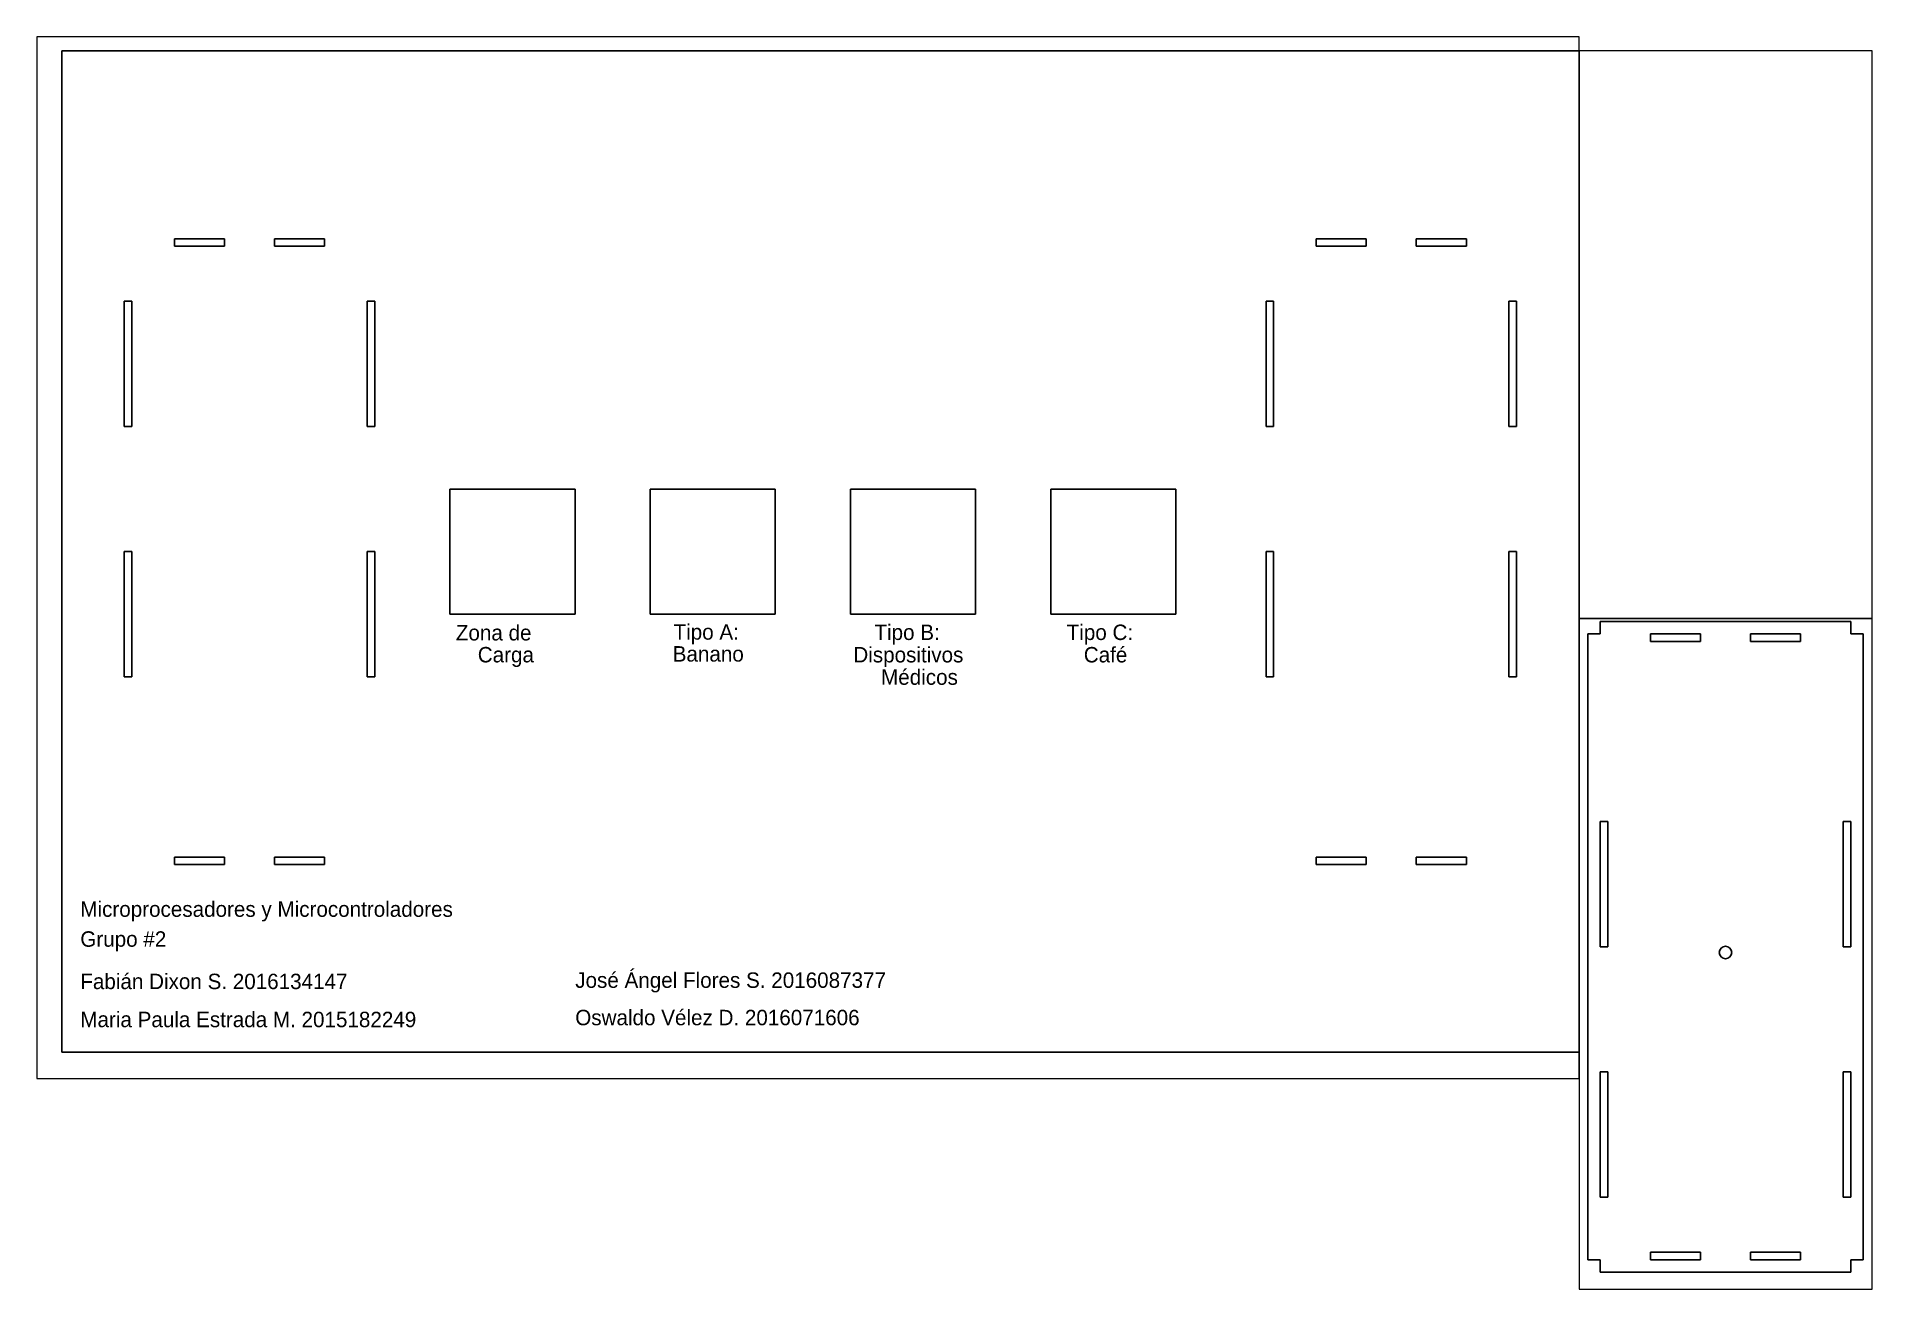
# Paper-space layout 'Presentación2' of a CAD drawing. Header units: millimetres. Extents: x 2 to 735, y 3 to 503.
# The model-space entities are those that its viewports show. They can reach past a viewport. Long polylines and large blocks are cut down to what shows.
import ezdxf

# ---------------------------------------------------------------- set-up
doc = ezdxf.new("R2010")
doc.units = ezdxf.units.MM
doc.layers.add('Capa2', color=1, linetype='Continuous')
doc.layers.add('Capa4', color=250, linetype='Continuous')

msp = doc.modelspace()

# ---------------------------------------------------------------- linework, layer by layer
at = {"layer": 'Capa2'}
for p, q in [((3685.382, 1654.318), (3585.382, 1654.318)), ((3585.382, 1649.318), (3585.382, 1654.318)), ((3685.382, 1649.318), (3685.382, 1654.318)), ((3580.382, 1649.318), (3580.382, 1399.318)), ((3585.382, 1649.318), (3580.382, 1649.318)), ((3605.382, 1649.318), (3605.382, 1646.318)), ((3605.382, 1649.318), (3625.382, 1649.318)), ((3605.382, 1646.318), (3625.382, 1646.318)), ((3625.382, 1646.318), (3625.382, 1649.318)), ((3645.382, 1649.318), (3645.382, 1646.318)), ((3645.382, 1649.318), (3665.382, 1649.318)), ((3645.382, 1646.318), (3665.382, 1646.318)), ((3665.382, 1646.318), (3665.382, 1649.318)), ((3685.382, 1649.318), (3690.382, 1649.318)), ((3690.382, 1399.318), (3690.382, 1649.318)), ((3585.382, 1574.318), (3588.382, 1574.318)), ((3585.382, 1524.318), (3585.382, 1574.318)), ((3588.382, 1574.318), (3588.382, 1524.318)), ((3685.382, 1574.318), (3682.382, 1574.318)), ((3682.382, 1574.318), (3682.382, 1524.318)), ((3685.382, 1574.318), (3685.382, 1524.318)), ((3588.382, 1524.318), (3585.382, 1524.318)), ((3682.382, 1524.318), (3685.382, 1524.318)), ((3585.382, 1474.318), (3588.382, 1474.318)), ((3585.382, 1424.318), (3585.382, 1474.318)), ((3588.382, 1474.318), (3588.382, 1424.318)), ((3685.382, 1474.318), (3682.382, 1474.318)), ((3682.382, 1474.318), (3682.382, 1424.318)), ((3685.382, 1424.318), (3685.382, 1474.318)), ((3588.382, 1424.318), (3585.382, 1424.318)), ((3682.382, 1424.318), (3685.382, 1424.318)), ((3605.382, 1399.318), (3605.382, 1402.318)), ((3605.382, 1402.318), (3625.382, 1402.318)), ((3625.382, 1402.318), (3625.382, 1399.318)), ((3645.382, 1399.318), (3645.382, 1402.318)), ((3645.382, 1402.318), (3665.382, 1402.318)), ((3665.382, 1402.318), (3665.382, 1399.318)), ((3585.382, 1399.318), (3580.382, 1399.318)), ((3585.382, 1399.318), (3585.382, 1394.318)), ((3585.382, 1394.318), (3685.382, 1394.318)), ((3625.382, 1399.318), (3605.382, 1399.318)), ((3665.382, 1399.318), (3645.382, 1399.318)), ((3685.382, 1399.318), (3685.382, 1394.318)), ((3685.382, 1399.318), (3690.382, 1399.318)), ((3560.382, -105.791), (4166.382, -105.791)), ((3560.382, -105.791), (3560.382, -505.791)), ((4166.382, -505.791), (4166.382, -105.791)), ((3605.382, -183.791), (3605.382, -180.791)), ((3605.382, -180.791), (3625.382, -180.791)), ((3625.382, -180.791), (3625.382, -183.791)), ((3645.382, -183.791), (3645.382, -180.791)), ((3645.382, -180.791), (3665.382, -180.791)), ((3665.382, -180.791), (3665.382, -183.791)), ((4061.382, -183.791), (4061.382, -180.791)), ((4061.382, -180.791), (4081.382, -180.791)), ((4081.382, -180.791), (4081.382, -183.791)), ((4101.382, -183.791), (4101.382, -180.791)), ((4101.382, -180.791), (4121.382, -180.791)), ((4121.382, -180.791), (4121.382, -183.791)), ((3605.382, -183.791), (3625.382, -183.791)), ((3645.382, -183.791), (3665.382, -183.791)), ((4061.382, -183.791), (4081.382, -183.791)), ((4101.382, -183.791), (4121.382, -183.791)), ((3588.382, -205.791), (3585.382, -205.791)), ((3585.382, -205.791), (3585.382, -255.791)), ((3588.382, -205.791), (3588.382, -255.791)), ((3685.382, -205.791), (3682.382, -205.791)), ((3682.382, -205.791), (3682.382, -255.791)), ((3685.382, -205.791), (3685.382, -255.791)), ((4044.382, -205.791), (4041.382, -205.791)), ((4041.382, -205.791), (4041.382, -255.791)), ((4044.382, -205.791), (4044.382, -255.791)), ((4141.382, -205.791), (4138.382, -205.791)), ((4138.382, -205.791), (4138.382, -255.791)), ((4141.382, -205.791), (4141.382, -255.791)), ((3588.382, -255.791), (3585.382, -255.791)), ((3685.382, -255.791), (3682.382, -255.791)), ((4044.382, -255.791), (4041.382, -255.791)), ((4141.382, -255.791), (4138.382, -255.791)), ((3588.382, -305.791), (3585.382, -305.791)), ((3585.382, -305.791), (3585.382, -355.791)), ((3588.382, -305.791), (3588.382, -355.791)), ((3685.382, -305.791), (3682.382, -305.791)), ((3682.382, -305.791), (3682.382, -355.791)), ((3685.382, -305.791), (3685.382, -355.791)), ((4044.382, -305.791), (4041.382, -305.791)), ((4041.382, -305.791), (4041.382, -355.791)), ((4044.382, -305.791), (4044.382, -355.791)), ((4141.382, -305.791), (4138.382, -305.791)), ((4138.382, -305.791), (4138.382, -355.791)), ((4141.382, -305.791), (4141.382, -355.791)), ((3588.382, -355.791), (3585.382, -355.791)), ((3685.382, -355.791), (3682.382, -355.791)), ((4044.382, -355.791), (4041.382, -355.791)), ((4141.382, -355.791), (4138.382, -355.791)), ((3605.382, -427.791), (3625.382, -427.791)), ((3605.382, -427.791), (3605.382, -430.791)), ((3605.382, -430.791), (3625.382, -430.791)), ((3625.382, -430.791), (3625.382, -427.791)), ((3645.382, -427.791), (3665.382, -427.791)), ((3645.382, -427.791), (3645.382, -430.791)), ((3645.382, -430.791), (3665.382, -430.791)), ((3665.382, -430.791), (3665.382, -427.791)), ((4061.382, -427.791), (4081.382, -427.791)), ((4061.382, -427.791), (4061.382, -430.791)), ((4061.382, -430.791), (4081.382, -430.791)), ((4081.382, -430.791), (4081.382, -427.791)), ((4101.382, -427.791), (4121.382, -427.791)), ((4101.382, -427.791), (4101.382, -430.791)), ((4101.382, -430.791), (4121.382, -430.791)), ((4121.382, -430.791), (4121.382, -427.791)), ((3560.382, -505.791), (4166.382, -505.791))]:
    msp.add_line(p, q, dxfattribs=at)
msp.add_circle((3635.382, 1522.068), 2.5, dxfattribs=at)
at = {"layer": 'Capa4'}
for p, q in [((3715.382, -280.791), (3715.382, -330.791)), ((3765.382, -280.791), (3715.382, -280.791)), ((3765.382, -330.791), (3765.382, -280.791)), ((3795.382, -280.791), (3795.382, -330.791)), ((3845.382, -280.791), (3795.382, -280.791)), ((3845.382, -330.791), (3845.382, -280.791)), ((3875.382, -280.791), (3875.382, -330.791)), ((3925.382, -280.791), (3875.382, -280.791)), ((3925.382, -330.791), (3925.382, -280.791)), ((3955.382, -280.791), (3955.382, -330.791)), ((4005.382, -280.791), (3955.382, -280.791)), ((4005.382, -330.791), (4005.382, -280.791)), ((3715.382, -330.791), (3765.382, -330.791)), ((3795.382, -330.791), (3845.382, -330.791)), ((3875.382, -330.791), (3925.382, -330.791)), ((3955.382, -330.791), (4005.382, -330.791))]:
    msp.add_line(p, q, dxfattribs=at)

# ---------------------------------------------------------------- texts
for s, height, p in [('Zona de', 6.1598, (3717.78, -341.274)), ('Tipo A:', 6.1598, (3804.728, -340.95)), ('Tipo B:', 6.1598, (3884.958, -341.085)), ('Tipo C:', 6.1598, (3961.729, -341.095)), ('Carga', 6.1598, (3726.544, -350.036)), ('Banano', 6.1598, (3804.391, -349.711)), ('Dispositivos', 6.15984, (3876.537, -350.048)), ('Café', 6.1598, (3968.573, -350.048)), ('Médicos', 6.1598, (3887.611, -358.986)), ('Microprocesadores y Microcontroladores', 6.15984, (3567.807, -451.667)), ('Grupo #2', 6.1598, (3567.807, -463.612)), ('Fabián Dixon S. 2016134147', 6.15984, (3567.807, -480.551)), ('José Ángel Flores S. 2016087377', 6.15984, (3765.474, -480.036)), ('Maria Paula Estrada M. 2015182249', 6.15984, (3567.807, -495.746)), ('Oswaldo Vélez D. 2016071606', 6.15984, (3765.474, -494.973))]:
    msp.add_text(s, height=height, dxfattribs=at).set_placement(p)

psp = doc.layouts.new('Presentación2')

# ---------------------------------------------------------------- viewports
at = {"layer": '0'}
psp.add_viewport(center=(309.68, 295.2), size=(615.99, 416.0743), view_center_point=(3858.388, -308.145), view_height=416.07433, dxfattribs=at)
for center, size, view_center_point, view_height, status in [((676.22, 384.18), (117.1, 226.746), (3402.161, 1087.374), 226.7459, 3), ((676.22, 136.85), (117.1, 267.915), (3635.461, 1521.466), 267.9151, 4)]:
    psp.add_viewport(center=center, size=size, view_center_point=view_center_point, view_height=view_height, status=status, dxfattribs=at)

doc.saveas('drawing.dxf')
